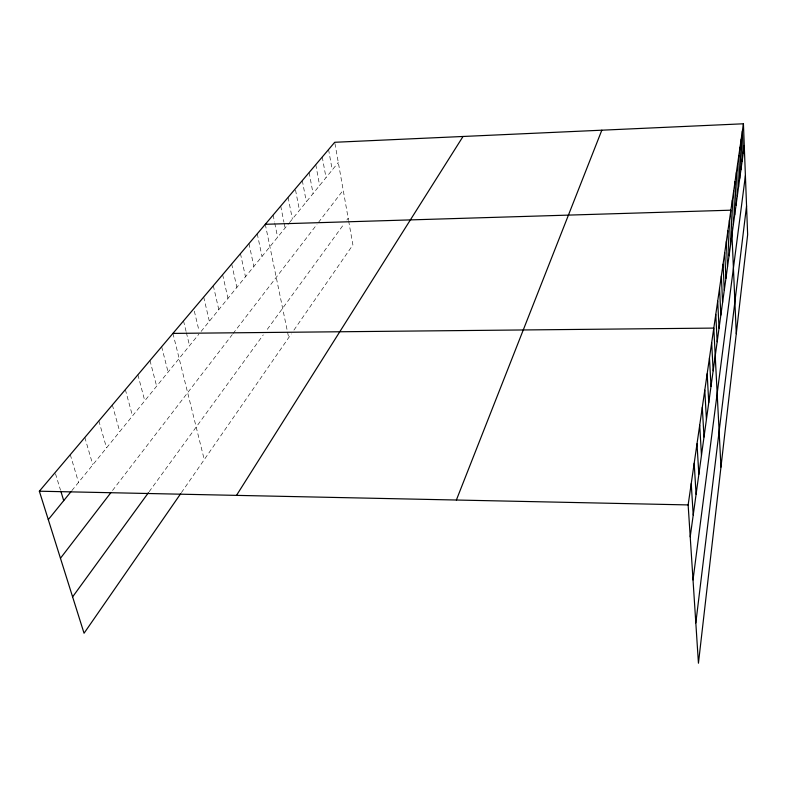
<?xml version="1.0" encoding="UTF-8"?>
<svg xmlns="http://www.w3.org/2000/svg" width="787" height="787" viewBox="0 0 787 787"><rect width="100%" height="100%" fill="white"/><g stroke="black" fill="none" stroke-linecap="round" stroke-linejoin="round"><path stroke-width="0.59" stroke-dasharray="3.94 2.95" d="M181.394 492.642L291.318 333.875M293.935 330.097L352.901 244.914L348.769 221.58M149.136 491.718L263.301 334.849M267.295 329.36L344.293 223.567M346.88 220.006L348.179 218.225M112.531 490.478L232.283 334.603M233.021 333.629L317.023 224.285M318.489 222.387L343.211 190.198M71.873 490.586L198.836 334.229M201.108 331.425L288.731 223.518M289.459 222.623L338.302 162.476M55.483 473.744L60.501 490.104M70.279 454.679L78.543 482.372M84.839 437.464L92.807 464.812M98.857 420.907L106.53 447.911M112.354 404.971L119.742 431.63M125.349 389.614L132.491 415.939M137.892 374.799L144.778 400.799M149.983 360.515L156.633 386.201M161.66 346.723L168.093 372.094M172.933 333.403L204.256 459.618M183.519 320.899L186.106 331.514M186.391 332.694L189.549 345.67M194.33 311.121L199.052 330.943M203.695 297.063L209.352 321.273M213.307 285.701L218.806 309.635M222.632 274.693L227.964 298.352M231.683 264.009L236.857 287.403M240.458 253.64L245.485 276.778M248.977 243.577L253.867 266.459M257.251 233.798L262.002 256.434M265.288 224.295L288.691 337.653M273.109 215.067L274.525 222.062M274.761 223.223L277.604 237.221M280.713 206.086L283.94 222.239M284.166 223.39L285.091 228.004M288.101 197.35L292.37 219.042M295.528 190.041L299.453 210.316M302.306 180.577L306.35 201.816M309.124 172.51L313.078 193.543M315.774 164.66L319.62 185.476M322.247 157.006L326.005 177.616M328.563 149.55L332.232 169.953M334.937 143.46L348.572 220.468"/><path stroke-width="1.18" d="M695.826 622.891L746.558 205.889M693.022 579.93L745.407 175.629M690.219 536.764L744.266 145.644M743.43 123.785L747.65 234.664L698.443 663.215L688.143 504.92L743.43 123.785L334.721 142.28L39.35 491.206L84.052 633.24L180.715 493.626M456.381 500.02L601.829 130.189M236.503 495.377L463.031 136.476M72.611 596.871L148.428 492.692M60.451 558.268L111.056 492.406M48.292 519.627L71.135 491.501M265.288 224.295L730.897 210.188L736.278 333.718M172.933 333.403L713.789 328.09L720.971 467.055M39.35 491.206L688.143 504.92M60.855 491.275L63.717 500.63M691.232 483.641L693.219 515.032M694.183 463.297L696.092 494.246M699.702 425.196L701.473 455.28M697.007 443.838L698.836 474.345M702.299 407.341L704.001 437.001M704.788 390.204L706.431 419.451M709.461 357.928L710.995 386.387M707.169 373.746L708.753 402.6M711.674 342.719L713.15 370.805M715.777 314.397L717.164 341.745M719.544 288.435L720.843 315.095M717.695 301.185L719.043 328.189M723.056 264.216L724.286 290.206M721.335 276.119L722.594 302.444M726.342 241.55L727.503 266.921M724.729 252.696L725.919 278.372M729.431 220.311L730.523 245.072M727.916 230.768L729.037 255.824M733.7 190.838L734.714 214.743M732.323 200.36L733.356 224.551M737.616 163.893L738.55 186.991M736.347 172.619L737.311 195.973M735.048 181.59L736.032 205.22M741.197 139.171L742.072 161.512M740.036 147.179L740.931 169.766M738.845 155.423L739.76 178.255M742.328 131.37L743.184 153.475"/></g></svg>
